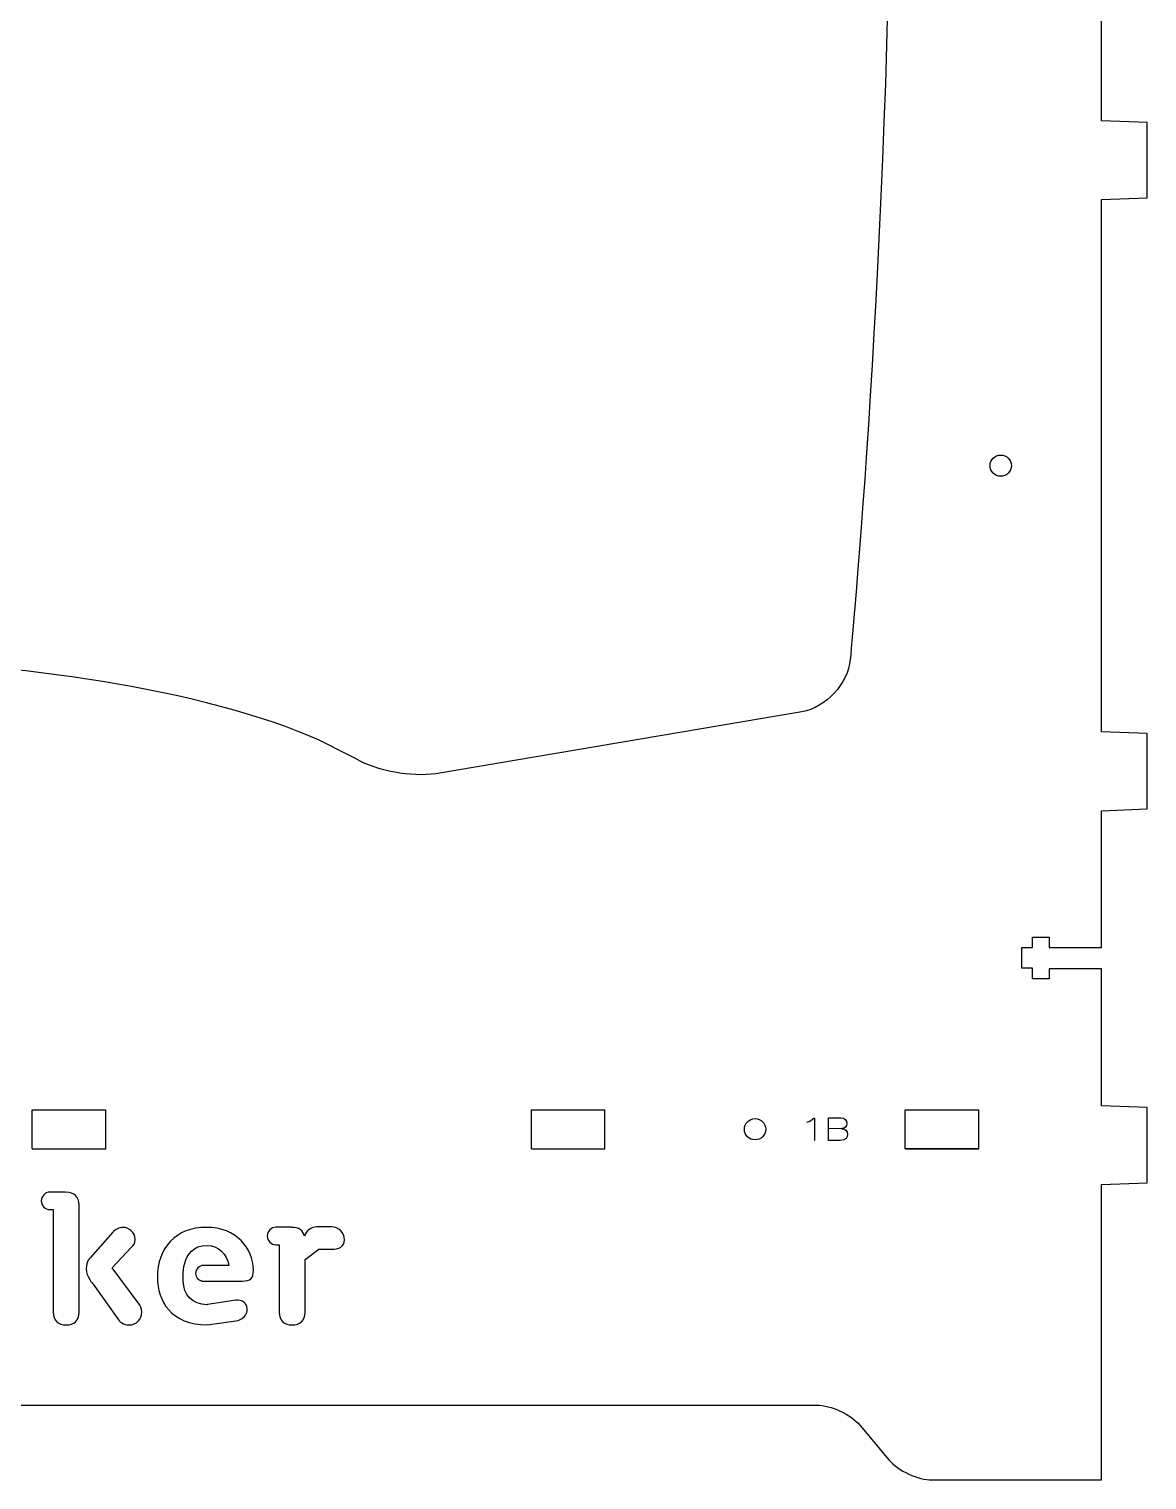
# Model space of a CAD drawing. Header units: millimetres. Extents: x -1134 to -106, y -482 to -94.
# Drawn here: x -945.4 to -795.8, y -481.7 to -287.7 of the extents above; entities that cross this region are included whole.
import ezdxf

# ---------------------------------------------------------------- set-up
doc = ezdxf.new("R2010")
doc.units = ezdxf.units.MM
doc.layers.add('CUTS', color=1, linetype='Continuous', true_color=0xff0000)
doc.layers.add('TEXT', color=5, linetype='Continuous', true_color=0x0000ff)

msp = doc.modelspace()

# ---------------------------------------------------------------- linework, layer by layer
at = {"layer": 'CUTS', "color": 1, "lineweight": 25, "true_color": 0xff0000}
for p, q in [((-944.93, -437.43), (-944.93, -432.23)), ((-944.93, -432.23), (-935.08, -432.23)), ((-935.08, -437.43), (-935.08, -432.23)), ((-878.15, -437.43), (-878.15, -432.23)), ((-878.15, -432.23), (-868.3, -432.23)), ((-868.3, -437.43), (-868.3, -432.23)), ((-828.15, -437.43), (-828.15, -432.23)), ((-828.15, -432.23), (-818.3, -432.23)), ((-818.3, -437.43), (-818.3, -432.23)), ((-944.93, -437.43), (-935.08, -437.43)), ((-878.15, -437.43), (-868.3, -437.43)), ((-828.15, -437.43), (-818.3, -437.43)), ((-818.3, -437.43), (-828.15, -437.43))]:
    msp.add_line(p, q, dxfattribs=at)
for points in [[(-801.88, -481.73), (-801.88, -442.23), (-795.79, -441.98), (-795.79, -431.93), (-801.88, -431.68), (-801.88, -413.37), (-808.9, -413.37), (-808.9, -414.7), (-811.1, -414.7), (-811.1, -413.3), (-812.54, -413.3), (-812.54, -410.53), (-811.1, -410.53), (-811.1, -409.13), (-808.9, -409.13), (-808.9, -410.53), (-801.88, -410.53), (-801.88, -392.24), (-795.79, -391.99), (-795.79, -381.93), (-801.88, -381.68), (-801.88, -310.51), (-795.79, -310.26), (-795.79, -300.22), (-801.88, -299.97), (-801.88, -281.66)], [(-841.97, -379.02), (-890.92, -387.29)], [(-903.9, -384.12), (-905.19, -383.47)], [(-1090.02, -471.73), (-839.99, -471.73)], [(-834.17, -474.43), (-830.31, -479.03)], [(-824.5, -481.73), (-801.88, -481.73), (-801.88, -481.73)]]:
    msp.add_lwpolyline(points, dxfattribs=at)
for points in [[(-830.14, -257.53), (-830.14, -316.11), (-835.49, -371.98), (-835.49, -371.98)], [(-816.78, -346.09), (-816.78, -345.31), (-816.14, -344.67), (-815.36, -344.67)], [(-815.36, -344.67), (-814.57, -344.67), (-813.93, -345.31), (-813.93, -346.09)], [(-815.36, -347.52), (-816.14, -347.52), (-816.78, -346.88), (-816.78, -346.09)], [(-813.93, -346.09), (-813.93, -346.88), (-814.57, -347.52), (-815.36, -347.52)], [(-905.19, -383.47), (-919.32, -376.48), (-946.5, -372.39), (-965.03, -372.39)], [(-835.49, -371.98), (-835.8, -375.26), (-838.72, -378.43), (-841.97, -379.02)], [(-901.45, -385.37), (-901.45, -385.37), (-901.45, -385.37), (-903.9, -384.12)], [(-890.92, -387.29), (-894.19, -387.76), (-898.93, -386.9), (-901.45, -385.37)], [(-849.65, -434.83), (-849.65, -434.04), (-849.01, -433.4), (-848.22, -433.4)], [(-848.22, -433.4), (-847.44, -433.4), (-846.8, -434.04), (-846.8, -434.83)], [(-848.22, -436.25), (-849.01, -436.25), (-849.65, -435.62), (-849.65, -434.83)], [(-846.8, -434.83), (-846.8, -435.62), (-847.44, -436.25), (-848.22, -436.25)], [(-839.99, -471.73), (-838.04, -471.73), (-835.42, -472.95), (-834.17, -474.43)], [(-830.31, -479.03), (-829.06, -480.52), (-826.44, -481.73), (-824.5, -481.73)]]:
    msp.add_open_spline(points, degree=3, dxfattribs=at)
at = {"layer": 'TEXT', "color": 5, "lineweight": 25, "true_color": 0x0000ff}
for points in [[(-840.38, -433.34), (-840.27, -433.34), (-840.27, -436.32)], [(-838.38, -433.32), (-836.74, -433.32)], [(-836.85, -436.34), (-838.38, -436.34), (-838.38, -433.32), (-838.38, -433.32)], [(-836.6, -434.76), (-838.38, -434.75)], [(-836.6, -434.75), (-836.6, -434.76)], [(-940.69, -443.24), (-942.55, -443.24)], [(-942.55, -445.58), (-942.11, -445.58), (-942.11, -459.27)], [(-938.64, -459.27), (-938.64, -445)], [(-910.46, -447.93), (-912.32, -447.93)], [(-904.87, -447.89), (-906.85, -447.89)], [(-934.13, -448.61), (-937.14, -451.97)], [(-930.63, -458.2), (-934.25, -453.35), (-931.68, -450.66)], [(-912.32, -450.27), (-911.89, -450.27), (-911.89, -459.27)], [(-908.42, -459.27), (-908.42, -452.26), (-906.58, -450.87), (-904.87, -450.87)], [(-918.63, -453.05), (-922.01, -453.05)], [(-936.77, -455.56), (-933.48, -460.19)], [(-922.27, -455.12), (-922.27, -455.13), (-922.25, -455.13), (-922.25, -455.13)], [(-922.01, -455.16), (-917.35, -455.16)], [(-917.1, -455.13), (-916.86, -455.13)], [(-917.68, -457.7), (-921.49, -458.28), (-921.5, -458.29)], [(-921.5, -461), (-917.68, -460.47)]]:
    msp.add_lwpolyline(points, dxfattribs=at)
for points in [[(-841.32, -433.9), (-840.87, -433.79), (-840.56, -433.55), (-840.38, -433.34)], [(-836.74, -433.32), (-836.26, -433.32), (-835.93, -433.58), (-835.93, -434.07)], [(-835.93, -434.07), (-835.93, -434.42), (-836.24, -434.76), (-836.6, -434.75)], [(-835.84, -435.52), (-835.84, -435.87), (-836.06, -436.34), (-836.85, -436.34)], [(-836.6, -434.76), (-836.2, -434.78), (-835.84, -434.99), (-835.84, -435.52)], [(-942.55, -443.24), (-943.19, -443.24), (-943.72, -443.77), (-943.72, -444.41)], [(-940.45, -443.27), (-940.53, -443.25), (-940.61, -443.24), (-940.69, -443.24)], [(-940.38, -443.26), (-940.4, -443.26), (-940.42, -443.27), (-940.45, -443.27)], [(-938.64, -445), (-938.64, -443.86), (-939.33, -443.26), (-940.38, -443.26)], [(-943.72, -444.41), (-943.72, -445.06), (-943.19, -445.58), (-942.55, -445.58)], [(-932.79, -447.95), (-933.32, -447.95), (-933.77, -448.23), (-934.13, -448.61)], [(-931.15, -449.52), (-931.15, -448.64), (-932.01, -447.95), (-932.79, -447.95)], [(-921.62, -447.95), (-925.73, -447.95), (-928.18, -450.66), (-928.18, -454.7)], [(-915.34, -453.63), (-915.34, -450.78), (-917.62, -447.95), (-921.62, -447.95)], [(-912.32, -447.93), (-912.97, -447.93), (-913.49, -448.45), (-913.49, -449.1)], [(-910.23, -447.95), (-910.3, -447.94), (-910.38, -447.93), (-910.46, -447.93)], [(-910.16, -447.95), (-910.18, -447.95), (-910.2, -447.95), (-910.23, -447.95)], [(-908.49, -449.14), (-908.68, -448.36), (-909.29, -447.95), (-910.16, -447.95)], [(-906.85, -447.89), (-907.63, -447.89), (-908.28, -448.42), (-908.49, -449.14)], [(-903.15, -449.61), (-903.15, -448.66), (-903.92, -447.89), (-904.87, -447.89)], [(-931.68, -450.66), (-931.37, -450.33), (-931.15, -450.14), (-931.15, -449.52)], [(-913.49, -449.1), (-913.49, -449.74), (-912.97, -450.27), (-912.32, -450.27)], [(-904.87, -450.87), (-903.92, -450.87), (-903.15, -450.56), (-903.15, -449.61)], [(-937.14, -451.97), (-937.14, -451.97), (-937.7, -452.48), (-937.7, -453.49)], [(-924.71, -455.13), (-924.71, -455.13), (-925.27, -450.37), (-921.55, -450.37)], [(-921.55, -450.37), (-920.03, -450.37), (-918.85, -451.5), (-918.63, -453.05)], [(-937.7, -453.49), (-937.7, -454.54), (-936.77, -455.56), (-936.77, -455.56)], [(-922.01, -453.05), (-922.59, -453.05), (-923.06, -453.52), (-923.06, -454.1)], [(-916.86, -455.13), (-915.7, -455.13), (-915.34, -454.82), (-915.34, -453.63)], [(-928.18, -454.7), (-928.18, -457.72), (-926.35, -461), (-921.5, -461)], [(-921.5, -458.29), (-923.52, -458.29), (-924.71, -456.96), (-924.71, -455.13)], [(-923.06, -454.1), (-923.06, -454.6), (-922.73, -455.01), (-922.27, -455.12)], [(-922.25, -455.13), (-922.17, -455.15), (-922.09, -455.16), (-922.01, -455.16)], [(-917.35, -455.16), (-917.26, -455.16), (-917.18, -455.15), (-917.1, -455.13)], [(-916.19, -458.79), (-916.26, -458.14), (-916.75, -457.56), (-917.68, -457.7)], [(-942.11, -459.27), (-942.11, -460.41), (-941.42, -461), (-940.38, -461)], [(-940.38, -461), (-939.33, -461), (-938.64, -460.41), (-938.64, -459.27)], [(-931.92, -461), (-930.99, -461), (-930.27, -460.19), (-930.27, -459.31)], [(-930.27, -459.31), (-930.27, -458.74), (-930.51, -458.36), (-930.63, -458.2)], [(-917.68, -460.47), (-916.86, -460.33), (-916.09, -459.73), (-916.19, -458.79)], [(-911.89, -459.27), (-911.89, -460.41), (-911.2, -461), (-910.16, -461)], [(-910.16, -461), (-909.11, -461), (-908.42, -460.41), (-908.42, -459.27)], [(-933.48, -460.19), (-933.22, -460.57), (-932.77, -461), (-931.92, -461)]]:
    msp.add_open_spline(points, degree=3, dxfattribs=at)

doc.saveas('drawing.dxf')
